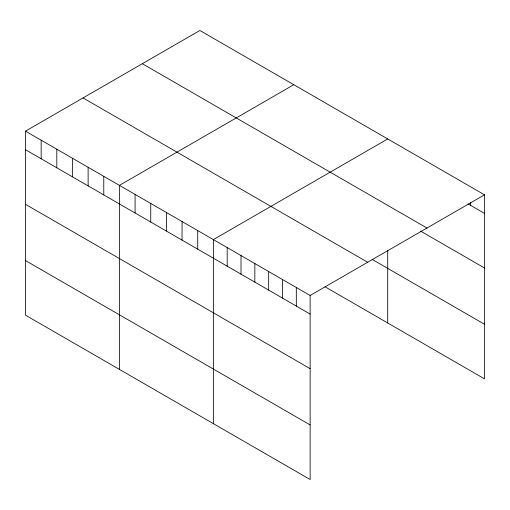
<?xml version="1.0" encoding="UTF-8"?>
<svg xmlns="http://www.w3.org/2000/svg" width="510" height="510" viewBox="0 0 510 510"><rect width="100%" height="100%" fill="white"/><g stroke="black" fill="none" stroke-linecap="round" stroke-linejoin="round"><path stroke-width="0.76" d="M25.5 131.147L310.137 295.481L310.137 479.515L25.5 315.18L25.5 131.147L199.863 30.485L484.5 194.82L484.5 378.853L325.099 286.824M293.792 84.711L119.429 185.379L119.429 369.412M387.721 138.943L213.365 239.611L213.365 423.644M310.137 295.481L484.5 194.82M468.04 203.898L484.5 213.397M142.322 63.705L426.959 228.04M420.642 231.126L484.5 267.999M372.07 259.341L484.5 324.252M83.041 97.926L367.678 262.261M25.5 149.73L310.137 314.064M25.5 204.331L310.137 368.666M25.5 260.584L310.137 424.919M470.673 202.317L470.673 205.415M387.721 250.41L387.721 322.977M296.316 287.5L296.316 306.083M282.489 279.518L282.489 298.101M268.662 271.537L268.662 290.12M254.841 263.555L254.841 282.138M241.013 255.574L241.013 274.157M227.186 247.592L227.186 266.175M197.708 230.571L197.708 249.154M182.051 221.531L182.051 240.114M166.394 212.498L166.394 231.075M150.743 203.458L150.743 222.035M135.086 194.418L135.086 213.001M103.779 176.339L103.779 194.922M88.122 167.305L88.122 185.882M72.465 158.266L72.465 176.842M56.808 149.226L56.808 167.809M41.157 140.186L41.157 158.769"/></g></svg>
